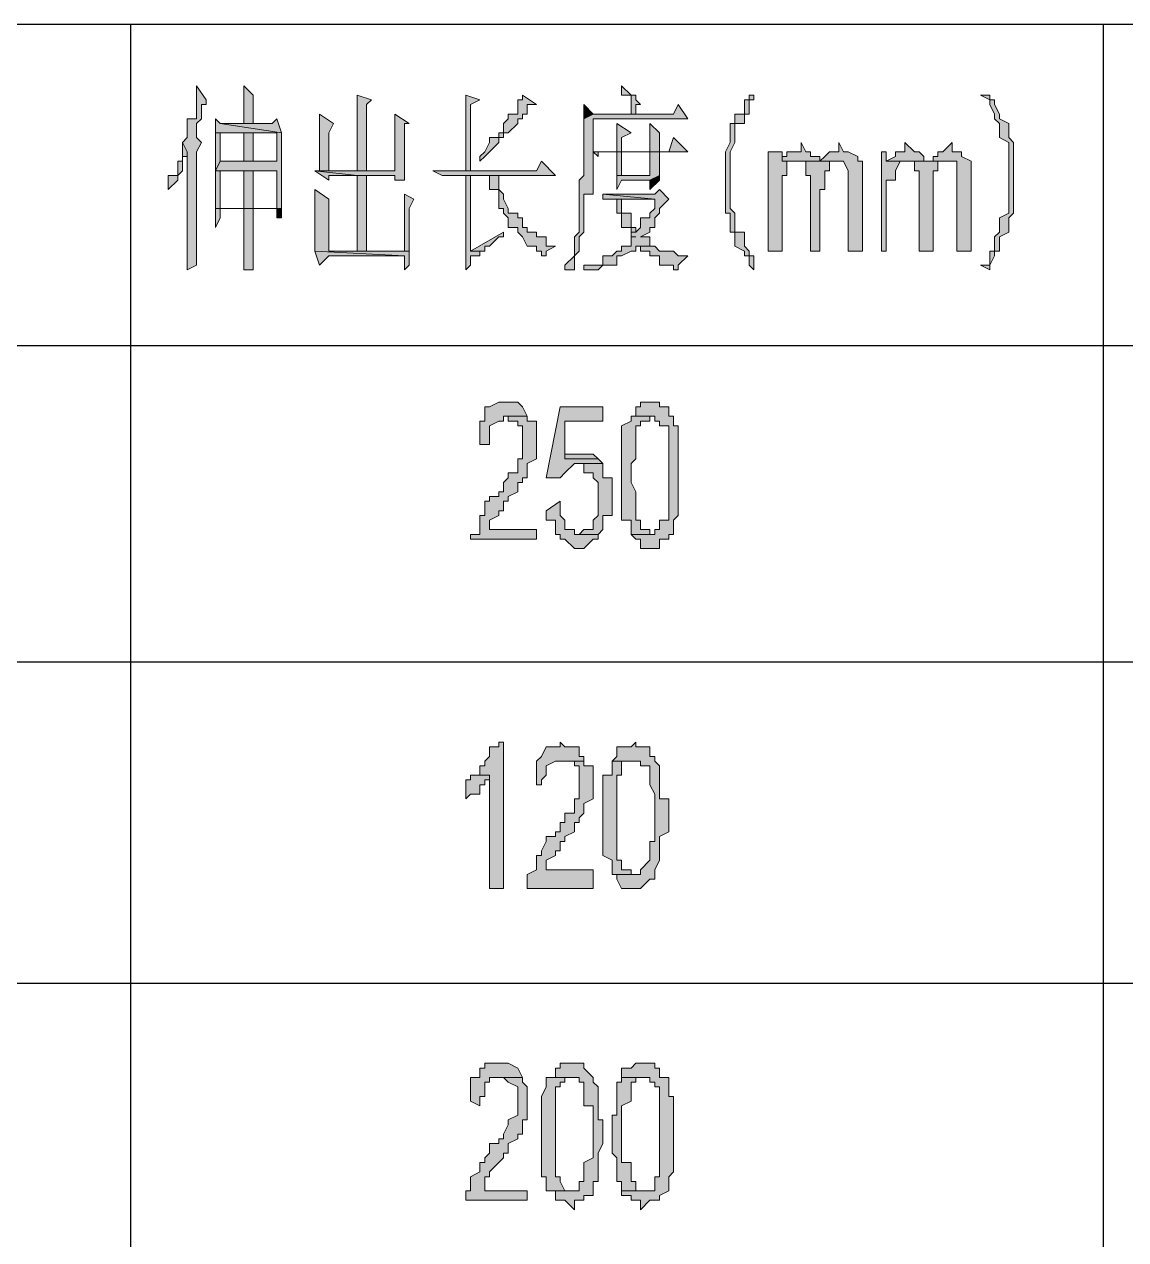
# Model space of a CAD drawing. Header units: millimetres. Extents: x 20 to 821, y 1 to 1134.
# Drawn here: x 737.19 to 779.17, y 767.06 to 813.38 of the extents above; entities that cross this region are included whole.
import ezdxf

# ---------------------------------------------------------------- set-up
doc = ezdxf.new("R2010")
doc.units = ezdxf.units.MM
doc.layers.add('1', color=7, linetype='Continuous')

msp = doc.modelspace()

# ---------------------------------------------------------------- hatches: boundary and pattern name
h = msp.add_hatch(color=0)
h.dxf.hatch_style = 2
h.paths.add_polyline_path([(743.76, 811.041732), (743.76, 809.781732), (743.4, 809.781732), (743.4, 809.061732), (743.22, 808.881732), (743.4, 808.521732), (743.4, 804.021732), (743.76, 804.201732), (743.76, 804.561732), (743.76, 808.521732), (743.94, 808.881732), (743.76, 809.061732), (743.76, 809.601732), (743.94, 809.781732), (743.94, 810.321732), (744.12, 810.321732), (744.12, 810.501732)])
h = msp.add_hatch(color=0)
h.dxf.hatch_style = 2
h.paths.add_polyline_path([(745.56, 811.041732), (745.56, 809.601732), (745.92, 809.601732), (745.92, 810.681732)])
h = msp.add_hatch(color=0)
h.dxf.hatch_style = 2
h.paths.add_polyline_path([(749.88, 810.681732), (749.88, 807.801732), (748.8, 807.801732), (750.24, 807.801732), (750.24, 810.321732), (750.42, 810.501732)])
h = msp.add_hatch(color=0)
h.dxf.hatch_style = 2
h.paths.add_polyline_path([(754.02, 810.681732), (754.02, 807.801732), (754.2, 807.801732), (754.2, 810.321732), (754.56, 810.501732)])
h = msp.add_hatch(color=0)
h.dxf.hatch_style = 2
h.paths.add_polyline_path([(756.18, 810.681732), (756.18, 810.501732), (756, 810.501732), (756, 809.961732), (755.64, 809.961732), (755.64, 809.781732), (755.46, 809.601732), (755.46, 809.241732), (755.28, 809.241732), (755.28, 809.061732), (754.92, 809.061732), (754.92, 808.881732), (754.74, 808.521732), (754.56, 808.341732), (754.56, 808.161732), (754.74, 808.341732), (754.92, 808.521732), (755.28, 808.881732), (755.28, 809.061732), (755.46, 809.061732), (755.46, 809.241732), (755.64, 809.241732), (756, 809.601732), (756, 809.781732), (756.18, 809.781732), (756.18, 809.961732), (756.36, 809.961732), (756.36, 810.321732), (756.72, 810.321732)])
h = msp.add_hatch(color=0)
h.dxf.hatch_style = 2
h.paths.add_polyline_path([(759.96, 811.041732), (759.96, 810.681732), (760.32, 810.681732), (760.32, 809.961732), (760.5, 809.961732), (760.5, 810.321732), (760.68, 810.321732), (760.5, 810.501732), (760.5, 810.681732), (760.32, 810.681732)])
h = msp.add_hatch(color=0)
h.dxf.hatch_style = 2
h.paths.add_polyline_path([(765, 810.681732), (764.82, 810.681732), (764.82, 810.501732), (764.64, 810.501732), (764.64, 810.321732), (764.64, 809.961732), (764.28, 809.961732), (764.28, 809.601732), (764.1, 809.601732), (764.1, 808.881732), (763.92, 808.521732), (763.92, 807.441732), (763.92, 806.181732), (764.1, 806.181732), (764.1, 805.461732), (764.28, 805.461732), (764.28, 804.921732), (764.64, 804.741732), (764.64, 804.561732), (764.82, 804.561732), (764.82, 804.201732), (765, 804.021732), (765, 804.561732), (764.82, 804.561732), (764.82, 804.741732), (764.64, 804.921732), (764.64, 805.461732), (764.28, 805.461732), (764.28, 806.181732), (764.1, 806.361732), (764.1, 808.521732), (764.28, 808.881732), (764.28, 809.601732), (764.64, 809.601732), (764.64, 809.961732), (764.82, 809.961732), (764.82, 810.501732), (765, 810.501732)])
h = msp.add_hatch(color=0)
h.dxf.hatch_style = 2
h.paths.add_polyline_path([(774, 810.681732), (773.64, 810.681732), (774, 810.501732), (774, 810.321732), (774.18, 809.961732), (774.18, 809.781732), (774.36, 809.601732), (774.36, 809.061732), (774.72, 808.881732), (774.72, 807.441732), (774.72, 807.081732), (774.72, 806.181732), (774.36, 806.001732), (774.36, 805.461732), (774.18, 805.281732), (774.18, 804.741732), (774, 804.741732), (774, 804.201732), (773.64, 804.201732), (774, 804.021732), (774, 804.201732), (774.18, 804.561732), (774.18, 804.741732), (774.36, 804.741732), (774.36, 805.281732), (774.72, 805.461732), (774.72, 806.001732), (774.9, 806.181732), (774.9, 808.881732), (774.72, 809.061732), (774.72, 809.601732), (774.36, 809.781732), (774.36, 809.961732), (774.18, 810.321732), (774.18, 810.501732), (774, 810.501732)])
h = msp.add_hatch(color=0)
h.dxf.hatch_style = 2
h.paths.add_polyline_path([(762.12, 810.321732), (761.94, 809.961732), (758.88, 809.961732), (758.52, 809.781732), (758.52, 807.621732), (758.34, 807.441732), (758.34, 806.721732), (758.34, 806.361732), (758.34, 805.461732), (758.16, 805.281732), (758.16, 804.561732), (757.8, 804.201732), (757.8, 804.021732), (758.16, 804.021732), (758.16, 804.561732), (758.34, 804.741732), (758.34, 805.281732), (758.52, 805.461732), (758.52, 806.901732), (758.88, 806.901732), (758.88, 809.781732), (762.48, 809.781732)])
h = msp.add_hatch(color=0)
h.dxf.hatch_style = 2
h.paths.add_polyline_path([(758.52, 810.321732), (758.52, 809.781732), (758.88, 809.961732)])
h = msp.add_hatch(color=0)
h.dxf.hatch_style = 2
h.paths.add_polyline_path([(744.48, 809.781732), (744.48, 809.241732), (745.56, 809.241732), (746.82, 809.241732), (746.82, 808.161732), (744.66, 808.161732), (744.48, 807.801732), (746.82, 807.801732), (746.82, 806.361732), (744.48, 806.361732), (744.48, 806.181732), (744.48, 805.641732), (744.66, 806.001732), (744.66, 806.361732), (745.56, 806.361732), (746.82, 806.361732), (747, 806.361732), (747, 809.241732), (744.66, 809.601732)])
h = msp.add_hatch(color=0)
h.dxf.hatch_style = 2
h.paths.add_polyline_path([(746.82, 809.781732), (746.64, 809.601732), (744.66, 809.601732), (747, 809.241732)])
h = msp.add_hatch(color=0)
h.dxf.hatch_style = 2
h.paths.add_polyline_path([(748.44, 809.961732), (748.44, 807.801732), (748.26, 807.801732), (750.24, 807.801732), (748.8, 807.801732), (748.8, 809.241732), (748.98, 809.601732)])
h = msp.add_hatch(color=0)
h.dxf.hatch_style = 2
h.paths.add_polyline_path([(751.32, 809.961732), (751.32, 807.801732), (750.24, 807.801732), (748.26, 807.801732), (749.88, 807.621732), (751.32, 807.621732), (751.32, 807.441732), (751.68, 807.441732), (751.68, 807.621732), (751.68, 809.601732), (751.86, 809.601732)])
h = msp.add_hatch(color=0)
h.dxf.hatch_style = 2
h.paths.add_polyline_path([(759.78, 809.601732), (759.78, 808.521732), (759.96, 808.521732), (759.96, 809.061732), (760.32, 809.241732)])
h = msp.add_hatch(color=0)
h.dxf.hatch_style = 2
h.paths.add_polyline_path([(761.04, 809.601732), (761.04, 808.521732), (761.4, 808.521732), (761.4, 809.241732)])
h = msp.add_hatch(color=0)
h.dxf.hatch_style = 2
h.paths.add_polyline_path([(743.22, 808.881732), (743.22, 808.161732), (743.04, 808.161732), (743.04, 807.621732), (742.68, 807.621732), (742.68, 807.081732), (743.04, 807.441732), (743.04, 807.621732), (743.22, 807.801732), (743.22, 808.341732), (743.4, 808.341732), (743.4, 808.521732)])
h = msp.add_hatch(color=0)
h.dxf.hatch_style = 2
h.paths.add_polyline_path([(744.48, 809.241732), (744.48, 807.801732), (744.66, 808.161732), (744.66, 809.241732), (745.56, 809.241732)])
h = msp.add_hatch(color=0)
h.dxf.hatch_style = 2
h.paths.add_polyline_path([(745.56, 809.241732), (745.56, 808.161732), (745.92, 808.161732), (745.92, 809.241732), (746.82, 809.241732)])
h = msp.add_hatch(color=0)
h.dxf.hatch_style = 2
h.paths.add_polyline_path([(761.94, 809.061732), (761.76, 808.521732), (758.88, 808.521732), (759.06, 808.341732), (759.06, 808.521732), (759.78, 808.521732), (762.48, 808.521732)])
h = msp.add_hatch(color=0)
h.dxf.hatch_style = 2
h.paths.add_polyline_path([(766.8, 808.881732), (766.8, 808.521732), (766.44, 808.521732), (766.26, 808.521732), (766.26, 808.341732), (766.08, 808.341732), (766.08, 808.161732), (767.52, 808.161732), (767.52, 808.341732), (767.16, 808.341732), (767.16, 808.521732), (766.98, 808.521732)])
h = msp.add_hatch(color=0)
h.dxf.hatch_style = 2
h.paths.add_polyline_path([(768.24, 808.881732), (768.24, 808.521732), (767.88, 808.521732), (767.7, 808.341732), (767.52, 808.161732), (768.42, 808.161732), (768.6, 807.801732), (768.6, 804.741732), (769.14, 804.741732), (769.14, 807.801732), (769.14, 808.161732), (768.96, 808.161732), (768.96, 808.341732), (768.6, 808.521732), (768.42, 808.521732)])
h = msp.add_hatch(color=0)
h.dxf.hatch_style = 2
h.paths.add_polyline_path([(770.76, 808.881732), (770.76, 808.521732), (770.58, 808.521732), (770.4, 808.521732), (770.4, 808.341732), (770.04, 808.161732), (771.48, 808.161732), (771.48, 808.341732), (771.3, 808.521732), (771.12, 808.521732)])
h = msp.add_hatch(color=0)
h.dxf.hatch_style = 2
h.paths.add_polyline_path([(772.56, 808.881732), (772.2, 808.521732), (772.02, 808.521732), (772.02, 808.341732), (771.84, 808.341732), (771.84, 808.161732), (772.74, 808.161732), (772.74, 807.801732), (772.74, 804.741732), (773.28, 804.741732), (773.28, 807.801732), (773.28, 808.161732), (772.92, 808.341732), (772.92, 808.521732), (772.74, 808.521732), (772.56, 808.521732)])
h = msp.add_hatch(color=0)
h.dxf.hatch_style = 2
h.paths.add_polyline_path([(759.96, 808.521732), (759.78, 808.521732), (759.78, 808.341732), (759.78, 807.621732), (759.96, 807.621732)])
h = msp.add_hatch(color=0)
h.dxf.hatch_style = 2
h.paths.add_polyline_path([(761.4, 808.521732), (761.04, 808.521732), (761.04, 807.621732), (759.78, 807.621732), (759.78, 807.441732), (759.78, 807.081732), (759.96, 807.441732), (761.04, 807.441732), (761.4, 807.621732)])
h = msp.add_hatch(color=0)
h.dxf.hatch_style = 2
h.paths.add_polyline_path([(766.08, 808.521732), (765.54, 808.521732), (765.54, 804.741732), (766.08, 804.741732), (766.08, 806.721732), (766.08, 807.621732), (766.26, 807.621732), (766.26, 808.161732), (766.44, 808.161732), (766.08, 808.161732)])
h = msp.add_hatch(color=0)
h.dxf.hatch_style = 2
h.paths.add_polyline_path([(770.04, 808.521732), (769.86, 808.521732), (769.86, 804.741732), (770.04, 804.741732), (770.04, 806.721732), (770.04, 807.441732), (770.4, 807.441732), (770.4, 807.801732), (770.58, 808.161732), (770.04, 808.161732)])
h = msp.add_hatch(color=0)
h.dxf.hatch_style = 2
h.paths.add_polyline_path([(756.9, 808.161732), (756.72, 807.801732), (752.76, 807.801732), (753.12, 807.621732), (757.44, 807.621732)])
h = msp.add_hatch(color=0)
h.dxf.hatch_style = 2
h.paths.add_polyline_path([(766.08, 808.161732), (766.8, 808.161732)])
h = msp.add_hatch(color=0)
h.dxf.hatch_style = 2
h.paths.add_polyline_path([(767.52, 808.161732), (766.98, 808.161732), (766.98, 807.801732), (766.98, 807.621732), (767.16, 807.621732), (767.16, 804.741732), (767.52, 804.741732), (767.52, 807.081732), (767.7, 807.081732), (767.7, 807.801732), (767.88, 807.801732), (767.88, 808.161732), (768.24, 808.161732)])
h = msp.add_hatch(color=0)
h.dxf.hatch_style = 2
h.paths.add_polyline_path([(770.04, 808.161732), (770.76, 808.161732)])
h = msp.add_hatch(color=0)
h.dxf.hatch_style = 2
h.paths.add_polyline_path([(771.84, 808.161732), (771.12, 808.161732), (771.12, 807.801732), (771.3, 807.801732), (771.3, 807.621732), (771.3, 804.741732), (771.84, 804.741732), (771.84, 807.801732), (772.02, 807.801732), (772.02, 808.161732), (772.2, 808.161732)])
h = msp.add_hatch(color=0)
h.dxf.hatch_style = 2
h.paths.add_polyline_path([(744.48, 807.801732), (744.48, 806.361732), (744.66, 806.361732), (744.66, 807.801732), (745.56, 807.801732)])
h = msp.add_hatch(color=0)
h.dxf.hatch_style = 2
h.paths.add_polyline_path([(745.56, 807.801732), (745.56, 806.361732), (745.92, 806.361732), (745.92, 807.801732), (746.82, 807.801732)])
h = msp.add_hatch(color=0)
h.dxf.hatch_style = 2
h.paths.add_polyline_path([(748.26, 807.801732), (748.8, 807.441732), (748.8, 807.621732), (749.88, 807.621732)])
h = msp.add_hatch(color=0)
h.dxf.hatch_style = 2
h.paths.add_polyline_path([(749.88, 807.621732), (749.88, 804.741732), (748.8, 804.741732), (750.24, 804.741732), (750.24, 807.621732), (751.32, 807.621732)])
h = msp.add_hatch(color=0)
h.dxf.hatch_style = 2
h.paths.add_polyline_path([(754.02, 807.621732), (754.02, 804.021732), (754.2, 804.201732), (754.2, 804.561732), (754.56, 804.561732), (754.56, 804.741732), (754.74, 804.741732), (754.2, 804.741732), (754.2, 807.621732), (754.92, 807.621732)])
h = msp.add_hatch(color=0)
h.dxf.hatch_style = 2
h.paths.add_polyline_path([(754.92, 807.621732), (754.02, 807.621732), (754.92, 807.621732), (754.92, 807.081732), (755.28, 807.081732), (755.28, 806.361732), (755.46, 806.361732), (755.46, 806.181732), (755.64, 806.001732), (755.64, 805.641732), (756, 805.641732), (756, 805.461732), (756.18, 805.281732), (756.36, 804.921732), (756.72, 804.921732), (756.72, 804.741732), (756.9, 804.741732), (756.9, 804.561732), (757.08, 804.561732), (757.08, 804.741732), (757.44, 804.921732), (757.08, 804.921732), (757.08, 805.281732), (756.72, 805.281732), (756.72, 805.461732), (756.36, 805.461732), (756.36, 805.641732), (756.18, 805.641732), (756.18, 806.001732), (756, 806.001732), (756, 806.181732), (755.64, 806.181732), (755.64, 806.361732), (755.46, 806.721732), (755.46, 806.901732), (755.28, 807.081732), (755.28, 807.621732)])
h = msp.add_hatch(color=0)
h.dxf.hatch_style = 2
h.paths.add_polyline_path([(761.4, 807.621732), (761.04, 807.441732), (761.04, 807.081732), (761.4, 807.441732)])
h = msp.add_hatch(color=0)
h.dxf.hatch_style = 2
h.paths.add_polyline_path([(748.26, 807.081732), (748.26, 804.741732), (751.68, 804.561732), (751.68, 804.021732), (751.86, 804.201732), (751.86, 804.741732), (750.24, 804.741732), (748.8, 804.741732), (748.8, 806.361732), (748.8, 806.721732)])
h = msp.add_hatch(color=0)
h.dxf.hatch_style = 2
h.paths.add_polyline_path([(761.4, 807.081732), (761.22, 806.901732), (759.24, 806.901732), (761.22, 806.721732), (761.22, 806.361732), (761.04, 806.181732), (761.04, 806.001732), (760.68, 806.001732), (760.68, 805.641732), (760.5, 805.461732), (760.32, 805.461732), (760.32, 805.281732), (760.5, 805.281732), (760.32, 805.281732), (760.32, 804.921732), (759.96, 804.921732), (759.96, 804.741732), (759.78, 804.741732), (759.6, 804.561732), (759.24, 804.561732), (759.24, 804.201732), (758.52, 804.201732), (758.52, 804.021732), (759.06, 804.021732), (759.24, 804.201732), (759.78, 804.201732), (759.78, 804.561732), (759.96, 804.561732), (760.32, 804.741732), (760.5, 804.741732), (760.5, 804.921732), (761.04, 804.921732), (761.04, 805.281732), (760.68, 805.281732), (761.04, 805.461732), (761.04, 805.641732), (761.22, 805.641732), (761.22, 806.001732), (761.4, 806.181732), (761.4, 806.361732), (761.76, 806.721732)])
h = msp.add_hatch(color=0)
h.dxf.hatch_style = 2
h.paths.add_polyline_path([(751.68, 806.901732), (751.68, 804.741732), (750.24, 804.741732), (751.86, 804.741732), (751.86, 804.921732), (751.86, 806.361732), (752.04, 806.721732)])
h = msp.add_hatch(color=0)
h.dxf.hatch_style = 2
h.paths.add_polyline_path([(759.24, 806.901732), (759.24, 806.721732), (759.6, 806.721732), (761.22, 806.721732)])
h = msp.add_hatch(color=0)
h.dxf.hatch_style = 2
h.paths.add_polyline_path([(759.78, 806.721732), (759.78, 806.181732), (759.96, 806.181732), (759.96, 805.641732), (760.32, 805.641732), (760.32, 805.461732), (760.5, 805.461732), (760.5, 805.641732), (760.32, 805.641732), (760.32, 806.181732), (759.96, 806.181732), (759.96, 806.721732)])
h = msp.add_hatch(color=0)
h.dxf.hatch_style = 2
h.paths.add_polyline_path([(745.92, 806.361732), (745.56, 806.361732), (745.56, 804.921732), (745.56, 804.021732), (745.92, 804.021732)])
h = msp.add_hatch(color=0)
h.dxf.hatch_style = 2
h.paths.add_polyline_path([(747, 806.361732), (746.82, 806.361732), (746.82, 806.001732), (747, 806.001732), (747, 806.181732)])
h = msp.add_hatch(color=0)
h.dxf.hatch_style = 2
h.paths.add_polyline_path([(755.46, 805.461732), (754.2, 804.741732), (754.74, 804.741732), (754.74, 804.921732), (754.92, 804.921732), (755.28, 805.281732), (755.46, 805.281732)])
h = msp.add_hatch(color=0)
h.dxf.hatch_style = 2
h.paths.add_polyline_path([(748.26, 804.741732), (748.44, 804.201732), (748.8, 804.561732), (751.68, 804.561732)])
h = msp.add_hatch(color=0)
h.dxf.hatch_style = 2
h.paths.add_polyline_path([(761.04, 804.921732), (760.5, 804.921732), (760.68, 804.921732), (760.68, 804.741732), (761.04, 804.741732), (761.04, 804.561732), (761.22, 804.561732), (761.4, 804.561732), (761.4, 804.201732), (761.94, 804.201732), (761.94, 804.021732), (762.12, 804.021732), (762.12, 804.201732), (762.48, 804.561732), (762.12, 804.561732), (761.94, 804.741732), (761.4, 804.741732), (761.22, 804.921732)])
h = msp.add_hatch(color=0)
h.dxf.hatch_style = 2
h.paths.add_polyline_path([(755.64, 798.981732), (755.28, 798.981732), (754.92, 798.801732), (754.74, 798.801732), (754.74, 798.441732), (754.74, 798.261732), (754.56, 798.261732), (754.56, 797.361732), (754.92, 797.361732), (754.92, 798.081732), (755.28, 798.261732), (755.46, 798.261732), (755.46, 798.441732), (756.36, 798.441732), (756.18, 798.801732), (756, 798.981732)])
h = msp.add_hatch(color=0)
h.dxf.hatch_style = 2
h.paths.add_polyline_path([(759.24, 798.801732), (757.62, 798.801732), (757.08, 796.101732), (757.62, 796.101732), (757.8, 796.281732), (758.16, 796.641732), (759.24, 796.641732), (759.06, 796.821732), (757.8, 796.821732), (757.8, 798.261732), (759.24, 798.261732)])
h = msp.add_hatch(color=0)
h.dxf.hatch_style = 2
h.paths.add_polyline_path([(761.04, 798.981732), (760.68, 798.981732), (760.68, 798.801732), (760.5, 798.801732), (760.5, 798.441732), (760.32, 798.441732), (761.04, 798.441732), (761.22, 798.441732), (761.22, 798.261732), (761.4, 798.261732), (761.4, 798.081732), (761.76, 798.081732), (761.76, 797.721732), (761.76, 797.001732), (761.76, 794.481732), (761.4, 794.481732), (761.4, 794.121732), (761.22, 794.121732), (761.22, 793.941732), (761.04, 793.941732), (760.32, 793.941732), (760.5, 793.761732), (760.68, 793.761732), (760.68, 793.401732), (761.4, 793.401732), (761.4, 793.761732), (761.76, 793.761732), (761.76, 793.941732), (761.94, 793.941732), (761.94, 794.121732), (761.94, 794.481732), (762.12, 794.661732), (762.12, 798.081732), (761.94, 798.081732), (761.94, 798.441732), (761.76, 798.441732), (761.76, 798.801732), (761.4, 798.801732), (761.4, 798.981732), (761.22, 798.981732)])
h = msp.add_hatch(color=0)
h.dxf.hatch_style = 2
h.paths.add_polyline_path([(756.36, 798.441732), (755.46, 798.441732), (755.64, 798.441732), (755.64, 798.261732), (756, 798.261732), (756, 798.081732), (756.18, 798.081732), (756.18, 796.821732), (756, 796.821732), (756, 796.281732), (755.64, 796.281732), (755.64, 796.101732), (755.46, 795.921732), (755.46, 795.561732), (755.28, 795.561732), (755.28, 795.381732), (754.92, 795.381732), (754.92, 795.201732), (754.74, 795.201732), (754.74, 794.661732), (754.56, 794.661732), (754.56, 793.941732), (754.2, 793.941732), (754.2, 793.761732), (756.72, 793.761732), (756.72, 794.121732), (754.92, 794.121732), (754.92, 794.481732), (755.28, 794.661732), (755.28, 794.841732), (755.46, 794.841732), (755.46, 795.201732), (755.64, 795.201732), (755.64, 795.381732), (756, 795.561732), (756, 795.921732), (756.18, 795.921732), (756.18, 796.101732), (756.36, 796.101732), (756.36, 796.641732), (756.72, 796.821732), (756.72, 798.261732), (756.36, 798.261732)])
h = msp.add_hatch(color=0)
h.dxf.hatch_style = 2
h.paths.add_polyline_path([(760.32, 798.441732), (760.32, 798.261732), (759.96, 798.081732), (759.96, 794.661732), (759.96, 794.481732), (760.32, 794.481732), (760.32, 794.121732), (760.32, 793.941732), (761.04, 793.941732), (761.04, 794.121732), (760.68, 794.121732), (760.68, 794.481732), (760.5, 794.481732), (760.5, 795.561732), (760.32, 795.921732), (760.32, 796.641732), (760.5, 796.821732), (760.5, 798.081732), (760.68, 798.081732), (760.68, 798.261732), (761.04, 798.261732), (761.04, 798.441732)])
h = msp.add_hatch(color=0)
h.dxf.hatch_style = 2
h.paths.add_polyline_path([(758.34, 797.001732), (757.8, 797.001732), (757.8, 796.821732), (759.06, 796.821732), (758.88, 797.001732)])
h = msp.add_hatch(color=0)
h.dxf.hatch_style = 2
h.paths.add_polyline_path([(759.24, 796.641732), (758.34, 796.641732), (758.52, 796.641732), (758.52, 796.281732), (758.88, 796.281732), (758.88, 796.101732), (759.06, 795.921732), (759.06, 794.661732), (758.88, 794.481732), (758.88, 794.121732), (758.52, 794.121732), (758.34, 793.941732), (759.06, 793.941732), (759.24, 794.121732), (759.24, 794.661732), (759.6, 794.661732), (759.6, 796.101732), (759.24, 796.101732)])
h = msp.add_hatch(color=0)
h.dxf.hatch_style = 2
h.paths.add_polyline_path([(757.62, 795.201732), (757.08, 794.841732), (757.08, 794.481732), (757.44, 794.481732), (757.44, 793.941732), (757.62, 793.941732), (757.62, 793.761732), (757.8, 793.761732), (758.16, 793.401732), (758.52, 793.401732), (758.88, 793.761732), (759.06, 793.761732), (759.06, 793.941732), (758.16, 793.941732), (758.16, 794.121732), (757.8, 794.121732), (757.8, 794.481732), (757.62, 794.661732)])
h = msp.add_hatch(color=0)
h.dxf.hatch_style = 2
h.paths.add_polyline_path([(755.46, 786.021732), (755.28, 786.021732), (755.28, 785.841732), (754.92, 785.841732), (754.92, 785.481732), (754.74, 785.301732), (754.74, 785.121732), (754.56, 785.121732), (754.56, 784.761732), (754.2, 784.761732), (754.92, 784.761732), (754.92, 780.441732), (755.46, 780.441732)])
h = msp.add_hatch(color=0)
h.dxf.hatch_style = 2
h.paths.add_polyline_path([(757.62, 786.021732), (757.62, 785.841732), (757.44, 785.841732), (757.08, 785.841732), (756.9, 785.481732), (756.72, 785.301732), (756.72, 784.401732), (756.9, 784.401732), (756.9, 784.581732), (757.08, 784.761732), (757.08, 785.121732), (757.44, 785.301732), (758.52, 785.301732), (758.52, 785.481732), (758.34, 785.481732), (758.34, 785.841732), (757.8, 785.841732)])
h = msp.add_hatch(color=0)
h.dxf.hatch_style = 2
h.paths.add_polyline_path([(760.5, 786.021732), (760.32, 785.841732), (759.78, 785.841732), (759.78, 785.481732), (759.6, 785.301732), (760.68, 785.301732), (760.68, 785.121732), (761.04, 785.121732), (761.04, 784.761732), (761.04, 784.401732), (761.22, 784.041732), (761.22, 783.861732), (761.22, 782.241732), (761.04, 782.241732), (761.04, 781.521732), (760.68, 781.161732), (760.68, 780.981732), (760.5, 780.981732), (759.78, 780.981732), (759.78, 780.801732), (759.96, 780.441732), (760.68, 780.441732), (761.04, 780.801732), (761.22, 780.801732), (761.22, 780.981732), (761.22, 781.161732), (761.4, 781.521732), (761.4, 782.421732), (761.76, 782.601732), (761.76, 783.861732), (761.4, 783.861732), (761.4, 785.121732), (761.22, 785.301732), (761.22, 785.481732), (761.04, 785.481732), (761.04, 785.841732), (760.68, 785.841732), (760.5, 785.841732)])
h = msp.add_hatch(color=0)
h.dxf.hatch_style = 2
h.paths.add_polyline_path([(758.52, 785.301732), (757.62, 785.301732), (757.8, 785.301732), (758.16, 785.301732), (758.16, 785.121732), (758.34, 785.121732), (758.34, 784.761732), (758.34, 783.861732), (758.16, 783.861732), (758.16, 783.321732), (757.8, 783.321732), (757.8, 782.961732), (757.62, 782.961732), (757.62, 782.601732), (757.44, 782.601732), (757.44, 782.421732), (757.08, 782.421732), (757.08, 782.241732), (756.9, 781.881732), (756.9, 781.701732), (756.72, 781.701732), (756.72, 781.161732), (756.36, 780.981732), (756.36, 780.441732), (758.88, 780.441732), (758.88, 781.161732), (757.08, 781.161732), (757.08, 781.521732), (757.44, 781.701732), (757.44, 781.881732), (757.62, 781.881732), (757.62, 782.241732), (757.8, 782.241732), (757.8, 782.421732), (758.16, 782.601732), (758.16, 782.961732), (758.34, 782.961732), (758.34, 783.141732), (758.52, 783.321732), (758.52, 783.681732), (758.88, 783.861732), (758.88, 785.121732), (758.52, 785.121732)])
h = msp.add_hatch(color=0)
h.dxf.hatch_style = 2
h.paths.add_polyline_path([(759.6, 785.301732), (759.6, 784.761732), (759.24, 784.761732), (759.24, 781.701732), (759.6, 781.521732), (759.6, 780.981732), (759.78, 780.981732), (760.5, 780.981732), (760.32, 780.981732), (760.32, 781.161732), (759.96, 781.161732), (759.96, 781.521732), (759.78, 781.521732), (759.78, 784.761732), (759.96, 784.761732), (759.96, 785.301732), (760.32, 785.301732), (760.5, 785.301732)])
h = msp.add_hatch(color=0)
h.dxf.hatch_style = 2
h.paths.add_polyline_path([(754.2, 784.761732), (754.2, 784.581732), (754.02, 784.581732), (754.02, 783.861732), (754.2, 784.041732), (754.56, 784.041732), (754.56, 784.401732), (754.74, 784.401732), (754.74, 784.581732), (754.92, 784.581732), (754.92, 784.761732)])
h = msp.add_hatch(color=0)
h.dxf.hatch_style = 2
h.paths.add_polyline_path([(755.28, 773.781732), (754.74, 773.781732), (754.74, 773.601732), (754.56, 773.601732), (754.56, 773.241732), (754.2, 773.241732), (754.2, 773.061732), (754.2, 772.341732), (754.56, 772.161732), (754.56, 772.521732), (754.74, 772.521732), (754.74, 773.061732), (754.92, 773.061732), (754.92, 773.241732), (756.18, 773.241732), (756, 773.601732), (755.64, 773.781732)])
h = msp.add_hatch(color=0)
h.dxf.hatch_style = 2
h.paths.add_polyline_path([(758.16, 773.781732), (757.62, 773.781732), (757.62, 773.601732), (757.44, 773.601732), (757.44, 773.241732), (757.08, 773.241732), (758.16, 773.241732), (758.34, 773.241732), (758.34, 773.061732), (758.52, 773.061732), (758.52, 772.881732), (758.52, 772.161732), (758.88, 772.161732), (758.88, 771.801732), (758.88, 770.181732), (758.52, 770.001732), (758.52, 769.281732), (758.34, 769.281732), (758.34, 768.921732), (758.16, 768.921732), (757.44, 768.921732), (757.44, 768.741732), (757.44, 768.561732), (757.62, 768.561732), (757.8, 768.561732), (758.16, 768.201732), (758.16, 768.561732), (758.34, 768.561732), (758.52, 768.561732), (758.52, 768.741732), (758.88, 768.741732), (758.88, 768.921732), (758.88, 769.281732), (759.06, 769.281732), (759.06, 770.361732), (759.24, 770.721732), (759.24, 771.621732), (759.06, 771.621732), (759.06, 772.881732), (758.88, 773.061732), (758.88, 773.241732), (758.52, 773.601732), (758.52, 773.781732), (758.34, 773.781732)])
h = msp.add_hatch(color=0)
h.dxf.hatch_style = 2
h.paths.add_polyline_path([(760.68, 773.781732), (760.5, 773.781732), (760.32, 773.601732), (759.96, 773.601732), (759.96, 773.241732), (761.04, 773.241732), (761.04, 773.061732), (761.22, 773.061732), (761.22, 772.881732), (761.4, 772.881732), (761.4, 772.521732), (761.4, 772.161732), (761.4, 771.801732), (761.4, 769.461732), (761.22, 769.461732), (761.22, 768.921732), (761.04, 768.921732), (759.96, 768.921732), (759.96, 768.741732), (760.32, 768.741732), (760.32, 768.561732), (760.68, 768.561732), (760.68, 768.201732), (761.04, 768.561732), (761.4, 768.561732), (761.4, 768.741732), (761.76, 768.921732), (761.76, 769.461732), (761.94, 769.641732), (761.94, 772.521732), (761.76, 772.521732), (761.76, 773.241732), (761.4, 773.241732), (761.4, 773.601732), (761.22, 773.601732), (761.22, 773.781732), (761.04, 773.781732)])
h = msp.add_hatch(color=0)
h.dxf.hatch_style = 2
h.paths.add_polyline_path([(756.18, 773.241732), (755.28, 773.241732), (755.46, 773.241732), (755.64, 773.061732), (756, 772.881732), (756, 771.801732), (755.64, 771.621732), (755.64, 771.441732), (755.46, 771.081732), (755.46, 770.901732), (755.28, 770.901732), (755.28, 770.721732), (754.92, 770.721732), (754.92, 770.361732), (754.74, 770.181732), (754.74, 770.001732), (754.56, 770.001732), (754.56, 769.641732), (754.2, 769.461732), (754.2, 768.921732), (754.02, 768.921732), (754.02, 768.561732), (756.36, 768.561732), (756.36, 768.921732), (754.74, 768.921732), (754.74, 769.461732), (754.92, 769.461732), (754.92, 769.641732), (755.28, 770.001732), (755.46, 770.181732), (755.46, 770.361732), (755.64, 770.361732), (755.64, 770.721732), (756, 770.901732), (756, 771.081732), (756.18, 771.081732), (756.18, 771.621732), (756.36, 771.621732), (756.36, 772.881732), (756.18, 773.061732)])
h = msp.add_hatch(color=0)
h.dxf.hatch_style = 2
h.paths.add_polyline_path([(757.08, 773.241732), (757.08, 772.881732), (756.9, 772.521732), (756.9, 769.461732), (757.08, 769.461732), (757.08, 769.281732), (757.08, 768.921732), (757.44, 768.921732), (758.16, 768.921732), (757.8, 768.921732), (757.62, 769.281732), (757.62, 769.461732), (757.44, 769.461732), (757.44, 772.881732), (757.62, 772.881732), (757.62, 773.061732), (757.8, 773.061732), (757.8, 773.241732), (758.16, 773.241732)])
h = msp.add_hatch(color=0)
h.dxf.hatch_style = 2
h.paths.add_polyline_path([(759.96, 773.241732), (759.96, 773.061732), (759.78, 773.061732), (759.78, 771.801732), (759.6, 771.801732), (759.6, 770.361732), (759.78, 770.181732), (759.78, 769.461732), (759.78, 769.281732), (759.96, 769.281732), (759.96, 768.921732), (760.68, 768.921732), (760.5, 768.921732), (760.5, 769.281732), (760.32, 769.281732), (760.32, 770.001732), (759.96, 770.001732), (759.96, 772.161732), (760.32, 772.341732), (760.32, 773.061732), (760.5, 773.061732), (760.5, 773.241732), (760.68, 773.241732)])

# ---------------------------------------------------------------- linework, layer by layer
at = {"layer": '1', "color": 0, "lineweight": 25}
for points in [[(557.64, 813.381732), (821.16, 813.381732)], [(741.24, 813.381732), (741.24, 715.821732)], [(778.32, 813.381732), (778.32, 715.821732)], [(557.64, 801.141732), (821.16, 801.141732)], [(557.64, 789.081732), (821.16, 789.081732)], [(557.64, 776.841732), (821.16, 776.841732)]]:
    msp.add_lwpolyline(points, dxfattribs=at)
at = {"layer": '1', "color": 0, "lineweight": 5}
for points in [[(743.76, 811.041732), (743.76, 809.781732), (743.4, 809.781732), (743.4, 809.061732), (743.22, 808.881732), (743.4, 808.521732), (743.4, 804.021732), (743.76, 804.201732), (743.76, 804.561732), (743.76, 808.521732), (743.94, 808.881732), (743.76, 809.061732), (743.76, 809.601732), (743.94, 809.781732), (743.94, 810.321732), (744.12, 810.321732), (744.12, 810.501732), (743.76, 811.041732)], [(745.56, 811.041732), (745.56, 809.601732), (745.92, 809.601732), (745.92, 810.681732), (745.56, 811.041732)], [(749.88, 810.681732), (749.88, 807.801732), (748.8, 807.801732), (750.24, 807.801732), (750.24, 810.321732), (750.42, 810.501732), (749.88, 810.681732)], [(754.02, 810.681732), (754.02, 807.801732), (754.2, 807.801732), (754.2, 810.321732), (754.56, 810.501732), (754.02, 810.681732)], [(756.18, 810.681732), (756.18, 810.501732), (756, 810.501732), (756, 809.961732), (755.64, 809.961732), (755.64, 809.781732), (755.46, 809.601732), (755.46, 809.241732), (755.28, 809.241732), (755.28, 809.061732), (754.92, 809.061732), (754.92, 808.881732), (754.74, 808.521732), (754.56, 808.341732), (754.56, 808.161732), (754.74, 808.341732), (754.92, 808.521732), (755.28, 808.881732), (755.28, 809.061732), (755.46, 809.061732), (755.46, 809.241732), (755.64, 809.241732), (756, 809.601732), (756, 809.781732), (756.18, 809.781732), (756.18, 809.961732), (756.36, 809.961732), (756.36, 810.321732), (756.72, 810.321732), (756.18, 810.681732)], [(759.96, 811.041732), (759.96, 810.681732), (760.32, 810.681732), (760.32, 809.961732), (760.5, 809.961732), (760.5, 810.321732), (760.68, 810.321732), (760.5, 810.501732), (760.5, 810.681732), (760.32, 810.681732), (759.96, 811.041732)], [(765, 810.681732), (764.82, 810.681732), (764.82, 810.501732), (764.64, 810.501732), (764.64, 810.321732), (764.64, 809.961732), (764.28, 809.961732), (764.28, 809.601732), (764.1, 809.601732), (764.1, 808.881732), (763.92, 808.521732), (763.92, 807.441732), (763.92, 807.441732), (763.92, 806.181732), (764.1, 806.181732), (764.1, 805.461732), (764.28, 805.461732), (764.28, 804.921732), (764.64, 804.741732), (764.64, 804.561732), (764.82, 804.561732), (764.82, 804.201732), (765, 804.021732), (765, 804.561732), (764.82, 804.561732), (764.82, 804.741732), (764.64, 804.921732), (764.64, 805.461732), (764.28, 805.461732), (764.28, 806.181732), (764.1, 806.361732), (764.1, 808.521732), (764.28, 808.881732), (764.28, 809.601732), (764.64, 809.601732), (764.64, 809.961732), (764.82, 809.961732), (764.82, 810.501732), (765, 810.501732), (765, 810.681732)], [(774, 810.681732), (773.64, 810.681732), (774, 810.501732), (774, 810.321732), (774.18, 809.961732), (774.18, 809.781732), (774.36, 809.601732), (774.36, 809.061732), (774.72, 808.881732), (774.72, 807.441732), (774.72, 807.081732), (774.72, 806.181732), (774.36, 806.001732), (774.36, 805.461732), (774.18, 805.281732), (774.18, 804.741732), (774, 804.741732), (774, 804.201732), (773.64, 804.201732), (774, 804.021732), (774, 804.201732), (774.18, 804.561732), (774.18, 804.741732), (774.36, 804.741732), (774.36, 805.281732), (774.72, 805.461732), (774.72, 806.001732), (774.9, 806.181732), (774.9, 808.881732), (774.72, 809.061732), (774.72, 809.601732), (774.36, 809.781732), (774.36, 809.961732), (774.18, 810.321732), (774.18, 810.501732), (774, 810.501732), (774, 810.681732)], [(762.12, 810.321732), (761.94, 809.961732), (758.88, 809.961732), (758.52, 809.781732), (758.52, 807.621732), (758.34, 807.441732), (758.34, 806.721732), (758.34, 806.361732), (758.34, 805.461732), (758.16, 805.281732), (758.16, 804.561732), (757.8, 804.201732), (757.8, 804.021732), (758.16, 804.021732), (758.16, 804.561732), (758.34, 804.741732), (758.34, 805.281732), (758.52, 805.461732), (758.52, 806.901732), (758.88, 806.901732), (758.88, 809.781732), (762.48, 809.781732), (762.12, 810.321732)], [(758.52, 810.321732), (758.52, 809.781732), (758.88, 809.961732), (758.52, 810.321732)], [(744.48, 809.781732), (744.48, 809.241732), (745.56, 809.241732), (746.82, 809.241732), (746.82, 808.161732), (744.66, 808.161732), (744.48, 807.801732), (746.82, 807.801732), (746.82, 806.361732), (744.48, 806.361732), (744.48, 806.181732), (744.48, 805.641732), (744.66, 806.001732), (744.66, 806.361732), (745.56, 806.361732), (746.82, 806.361732), (747, 806.361732), (747, 809.241732), (744.66, 809.601732), (744.48, 809.781732)], [(746.82, 809.781732), (746.64, 809.601732), (744.66, 809.601732), (747, 809.241732), (746.82, 809.781732)], [(748.44, 809.961732), (748.44, 807.801732), (748.26, 807.801732), (750.24, 807.801732), (748.8, 807.801732), (748.8, 809.241732), (748.98, 809.601732), (748.44, 809.961732)], [(751.32, 809.961732), (751.32, 807.801732), (750.24, 807.801732), (748.26, 807.801732), (749.88, 807.621732), (751.32, 807.621732), (751.32, 807.441732), (751.68, 807.441732), (751.68, 807.621732), (751.68, 809.601732), (751.86, 809.601732), (751.32, 809.961732)], [(759.78, 809.601732), (759.78, 808.521732), (759.96, 808.521732), (759.96, 809.061732), (760.32, 809.241732), (759.78, 809.601732)], [(761.04, 809.601732), (761.04, 808.521732), (761.4, 808.521732), (761.4, 809.241732), (761.04, 809.601732)], [(743.22, 808.881732), (743.22, 808.161732), (743.04, 808.161732), (743.04, 807.621732), (742.68, 807.621732), (742.68, 807.081732), (743.04, 807.441732), (743.04, 807.621732), (743.22, 807.801732), (743.22, 808.341732), (743.4, 808.341732), (743.4, 808.521732), (743.22, 808.881732)], [(744.48, 809.241732), (744.48, 807.801732), (744.66, 808.161732), (744.66, 809.241732), (745.56, 809.241732), (744.48, 809.241732)], [(745.56, 809.241732), (745.56, 808.161732), (745.92, 808.161732), (745.92, 809.241732), (746.82, 809.241732), (745.56, 809.241732)], [(761.94, 809.061732), (761.76, 808.521732), (758.88, 808.521732), (759.06, 808.341732), (759.06, 808.521732), (759.78, 808.521732), (762.48, 808.521732), (761.94, 809.061732)], [(766.8, 808.881732), (766.8, 808.521732), (766.44, 808.521732), (766.26, 808.521732), (766.26, 808.341732), (766.08, 808.341732), (766.08, 808.161732), (767.52, 808.161732), (767.52, 808.341732), (767.16, 808.341732), (767.16, 808.521732), (766.98, 808.521732), (766.8, 808.881732)], [(768.24, 808.881732), (768.24, 808.521732), (767.88, 808.521732), (767.7, 808.341732), (767.52, 808.161732), (768.42, 808.161732), (768.6, 807.801732), (768.6, 804.741732), (769.14, 804.741732), (769.14, 807.801732), (769.14, 808.161732), (768.96, 808.161732), (768.96, 808.341732), (768.6, 808.521732), (768.42, 808.521732), (768.24, 808.881732)], [(770.76, 808.881732), (770.76, 808.521732), (770.58, 808.521732), (770.4, 808.521732), (770.4, 808.341732), (770.04, 808.161732), (771.48, 808.161732), (771.48, 808.341732), (771.3, 808.521732), (771.12, 808.521732), (770.76, 808.881732)], [(772.56, 808.881732), (772.2, 808.521732), (772.02, 808.521732), (772.02, 808.341732), (771.84, 808.341732), (771.84, 808.161732), (772.74, 808.161732), (772.74, 807.801732), (772.74, 804.741732), (773.28, 804.741732), (773.28, 807.801732), (773.28, 808.161732), (772.92, 808.341732), (772.92, 808.521732), (772.74, 808.521732), (772.56, 808.521732), (772.56, 808.881732)], [(759.96, 808.521732), (759.78, 808.521732), (759.78, 808.341732), (759.78, 807.621732), (759.96, 807.621732), (759.96, 808.521732)], [(761.4, 808.521732), (761.04, 808.521732), (761.04, 807.621732), (759.78, 807.621732), (759.78, 807.441732), (759.78, 807.081732), (759.96, 807.441732), (761.04, 807.441732), (761.4, 807.621732), (761.4, 808.521732)], [(766.08, 808.521732), (765.54, 808.521732), (765.54, 804.741732), (766.08, 804.741732), (766.08, 806.721732), (766.08, 807.621732), (766.26, 807.621732), (766.26, 808.161732), (766.44, 808.161732), (766.08, 808.161732), (766.08, 808.521732)], [(770.04, 808.521732), (769.86, 808.521732), (769.86, 804.741732), (770.04, 804.741732), (770.04, 806.721732), (770.04, 807.441732), (770.4, 807.441732), (770.4, 807.801732), (770.58, 808.161732), (770.04, 808.161732), (770.04, 808.521732)], [(756.9, 808.161732), (756.72, 807.801732), (752.76, 807.801732), (753.12, 807.621732), (757.44, 807.621732), (756.9, 808.161732)], [(766.08, 808.161732), (766.8, 808.161732), (766.08, 808.161732)], [(767.52, 808.161732), (766.98, 808.161732), (766.98, 807.801732), (766.98, 807.621732), (767.16, 807.621732), (767.16, 804.741732), (767.52, 804.741732), (767.52, 807.081732), (767.7, 807.081732), (767.7, 807.801732), (767.88, 807.801732), (767.88, 808.161732), (768.24, 808.161732), (767.52, 808.161732)], [(770.04, 808.161732), (770.76, 808.161732), (770.04, 808.161732)], [(771.84, 808.161732), (771.12, 808.161732), (771.12, 807.801732), (771.3, 807.801732), (771.3, 807.621732), (771.3, 804.741732), (771.84, 804.741732), (771.84, 807.801732), (772.02, 807.801732), (772.02, 808.161732), (772.2, 808.161732), (771.84, 808.161732)], [(744.48, 807.801732), (744.48, 806.361732), (744.66, 806.361732), (744.66, 807.801732), (745.56, 807.801732), (744.48, 807.801732)], [(745.56, 807.801732), (745.56, 806.361732), (745.92, 806.361732), (745.92, 807.801732), (746.82, 807.801732), (745.56, 807.801732)], [(748.26, 807.801732), (748.8, 807.441732), (748.8, 807.621732), (749.88, 807.621732), (748.26, 807.801732)], [(749.88, 807.621732), (749.88, 804.741732), (748.8, 804.741732), (750.24, 804.741732), (750.24, 807.621732), (751.32, 807.621732), (749.88, 807.621732)], [(754.02, 807.621732), (754.02, 804.021732), (754.2, 804.201732), (754.2, 804.561732), (754.56, 804.561732), (754.56, 804.741732), (754.74, 804.741732), (754.2, 804.741732), (754.2, 807.621732), (754.92, 807.621732), (754.02, 807.621732)], [(754.92, 807.621732), (754.02, 807.621732), (754.92, 807.621732), (754.92, 807.081732), (755.28, 807.081732), (755.28, 806.361732), (755.46, 806.361732), (755.46, 806.181732), (755.64, 806.001732), (755.64, 805.641732), (756, 805.641732), (756, 805.461732), (756.18, 805.281732), (756.36, 804.921732), (756.72, 804.921732), (756.72, 804.741732), (756.9, 804.741732), (756.9, 804.561732), (757.08, 804.561732), (757.08, 804.741732), (757.44, 804.921732), (757.08, 804.921732), (757.08, 805.281732), (756.72, 805.281732), (756.72, 805.461732), (756.36, 805.461732), (756.36, 805.641732), (756.18, 805.641732), (756.18, 806.001732), (756, 806.001732), (756, 806.181732), (755.64, 806.181732), (755.64, 806.361732), (755.46, 806.721732), (755.46, 806.901732), (755.28, 807.081732), (755.28, 807.621732), (754.92, 807.621732)], [(761.4, 807.621732), (761.04, 807.441732), (761.04, 807.081732), (761.4, 807.441732), (761.4, 807.621732)], [(748.26, 807.081732), (748.26, 804.741732), (751.68, 804.561732), (751.68, 804.021732), (751.86, 804.201732), (751.86, 804.741732), (750.24, 804.741732), (748.8, 804.741732), (748.8, 806.361732), (748.8, 806.721732), (748.26, 807.081732)], [(761.4, 807.081732), (761.22, 806.901732), (759.24, 806.901732), (761.22, 806.721732), (761.22, 806.361732), (761.04, 806.181732), (761.04, 806.001732), (760.68, 806.001732), (760.68, 805.641732), (760.5, 805.461732), (760.32, 805.461732), (760.32, 805.281732), (760.5, 805.281732), (760.32, 805.281732), (760.32, 804.921732), (759.96, 804.921732), (759.96, 804.741732), (759.78, 804.741732), (759.6, 804.561732), (759.6, 804.561732), (759.24, 804.561732), (759.24, 804.201732), (758.52, 804.201732), (758.52, 804.021732), (759.06, 804.021732), (759.24, 804.201732), (759.78, 804.201732), (759.78, 804.561732), (759.96, 804.561732), (760.32, 804.741732), (760.5, 804.741732), (760.5, 804.921732), (761.04, 804.921732), (761.04, 805.281732), (760.68, 805.281732), (761.04, 805.461732), (761.04, 805.641732), (761.22, 805.641732), (761.22, 806.001732), (761.4, 806.181732), (761.4, 806.361732), (761.76, 806.721732), (761.4, 807.081732)], [(751.68, 806.901732), (751.68, 804.741732), (750.24, 804.741732), (751.86, 804.741732), (751.86, 804.921732), (751.86, 806.361732), (752.04, 806.721732), (751.68, 806.901732)], [(759.24, 806.901732), (759.24, 806.721732), (759.6, 806.721732), (761.22, 806.721732), (759.24, 806.901732)], [(759.78, 806.721732), (759.78, 806.181732), (759.96, 806.181732), (759.96, 805.641732), (760.32, 805.641732), (760.32, 805.461732), (760.5, 805.461732), (760.5, 805.641732), (760.32, 805.641732), (760.32, 806.181732), (759.96, 806.181732), (759.96, 806.721732), (759.78, 806.721732)], [(745.92, 806.361732), (745.56, 806.361732), (745.56, 804.921732), (745.56, 804.021732), (745.92, 804.021732), (745.92, 806.361732)], [(747, 806.361732), (746.82, 806.361732), (746.82, 806.001732), (747, 806.001732), (747, 806.181732), (747, 806.361732)], [(755.46, 805.461732), (754.2, 804.741732), (754.74, 804.741732), (754.74, 804.921732), (754.92, 804.921732), (755.28, 805.281732), (755.46, 805.281732), (755.46, 805.461732)], [(748.26, 804.741732), (748.44, 804.201732), (748.8, 804.561732), (751.68, 804.561732), (748.26, 804.741732)], [(761.04, 804.921732), (760.5, 804.921732), (760.68, 804.921732), (760.68, 804.741732), (761.04, 804.741732), (761.04, 804.561732), (761.22, 804.561732), (761.4, 804.561732), (761.4, 804.201732), (761.94, 804.201732), (761.94, 804.021732), (762.12, 804.021732), (762.12, 804.201732), (762.48, 804.561732), (762.12, 804.561732), (761.94, 804.741732), (761.4, 804.741732), (761.22, 804.921732), (761.04, 804.921732)], [(755.64, 798.981732), (755.28, 798.981732), (754.92, 798.801732), (754.74, 798.801732), (754.74, 798.441732), (754.74, 798.261732), (754.56, 798.261732), (754.56, 797.361732), (754.92, 797.361732), (754.92, 798.081732), (755.28, 798.261732), (755.28, 798.261732), (755.46, 798.261732), (755.46, 798.441732), (756.36, 798.441732), (756.18, 798.801732), (756, 798.981732), (755.64, 798.981732)], [(759.24, 798.801732), (757.62, 798.801732), (757.08, 796.101732), (757.62, 796.101732), (757.8, 796.281732), (758.16, 796.641732), (759.24, 796.641732), (759.06, 796.821732), (757.8, 796.821732), (757.8, 798.261732), (759.24, 798.261732), (759.24, 798.801732)], [(761.04, 798.981732), (760.68, 798.981732), (760.68, 798.801732), (760.5, 798.801732), (760.5, 798.441732), (760.32, 798.441732), (761.04, 798.441732), (761.22, 798.441732), (761.22, 798.261732), (761.4, 798.261732), (761.4, 798.081732), (761.76, 798.081732), (761.76, 797.721732), (761.76, 797.001732), (761.76, 797.001732), (761.76, 794.481732), (761.4, 794.481732), (761.4, 794.121732), (761.22, 794.121732), (761.22, 793.941732), (761.04, 793.941732), (760.32, 793.941732), (760.5, 793.761732), (760.68, 793.761732), (760.68, 793.401732), (761.4, 793.401732), (761.4, 793.761732), (761.76, 793.761732), (761.76, 793.941732), (761.94, 793.941732), (761.94, 794.121732), (761.94, 794.481732), (762.12, 794.661732), (762.12, 798.081732), (761.94, 798.081732), (761.94, 798.441732), (761.76, 798.441732), (761.76, 798.801732), (761.4, 798.801732), (761.4, 798.981732), (761.22, 798.981732), (761.04, 798.981732)], [(756.36, 798.441732), (755.46, 798.441732), (755.64, 798.441732), (755.64, 798.261732), (756, 798.261732), (756, 798.081732), (756.18, 798.081732), (756.18, 796.821732), (756, 796.821732), (756, 796.281732), (755.64, 796.281732), (755.64, 796.101732), (755.46, 795.921732), (755.46, 795.921732), (755.46, 795.561732), (755.28, 795.561732), (755.28, 795.381732), (754.92, 795.381732), (754.92, 795.201732), (754.74, 795.201732), (754.74, 794.661732), (754.56, 794.661732), (754.56, 793.941732), (754.2, 793.941732), (754.2, 793.761732), (756.72, 793.761732), (756.72, 794.121732), (754.92, 794.121732), (754.92, 794.481732), (755.28, 794.661732), (755.28, 794.841732), (755.46, 794.841732), (755.46, 795.201732), (755.64, 795.201732), (755.64, 795.381732), (756, 795.561732), (756, 795.921732), (756.18, 795.921732), (756.18, 796.101732), (756.36, 796.101732), (756.36, 796.641732), (756.72, 796.821732), (756.72, 798.261732), (756.36, 798.261732), (756.36, 798.441732)], [(760.32, 798.441732), (760.32, 798.261732), (759.96, 798.081732), (759.96, 794.661732), (759.96, 794.481732), (760.32, 794.481732), (760.32, 794.121732), (760.32, 793.941732), (761.04, 793.941732), (761.04, 794.121732), (760.68, 794.121732), (760.68, 794.481732), (760.5, 794.481732), (760.5, 795.561732), (760.32, 795.921732), (760.32, 796.641732), (760.5, 796.821732), (760.5, 798.081732), (760.68, 798.081732), (760.68, 798.261732), (761.04, 798.261732), (761.04, 798.441732), (760.32, 798.441732)], [(758.34, 797.001732), (757.8, 797.001732), (757.8, 796.821732), (759.06, 796.821732), (758.88, 797.001732), (758.34, 797.001732)], [(759.24, 796.641732), (758.34, 796.641732), (758.52, 796.641732), (758.52, 796.281732), (758.88, 796.281732), (758.88, 796.101732), (759.06, 795.921732), (759.06, 794.661732), (758.88, 794.481732), (758.88, 794.121732), (758.52, 794.121732), (758.52, 794.121732), (758.34, 793.941732), (759.06, 793.941732), (759.24, 794.121732), (759.24, 794.661732), (759.6, 794.661732), (759.6, 796.101732), (759.24, 796.101732), (759.24, 796.641732)], [(757.62, 795.201732), (757.08, 794.841732), (757.08, 794.481732), (757.44, 794.481732), (757.44, 793.941732), (757.62, 793.941732), (757.62, 793.761732), (757.8, 793.761732), (758.16, 793.401732), (758.52, 793.401732), (758.88, 793.761732), (759.06, 793.761732), (759.06, 793.941732), (758.16, 793.941732), (758.16, 794.121732), (757.8, 794.121732), (757.8, 794.481732), (757.62, 794.661732), (757.62, 795.201732)], [(755.46, 786.021732), (755.28, 786.021732), (755.28, 785.841732), (754.92, 785.841732), (754.92, 785.481732), (754.74, 785.301732), (754.74, 785.121732), (754.56, 785.121732), (754.56, 784.761732), (754.2, 784.761732), (754.92, 784.761732), (754.92, 780.441732), (755.46, 780.441732), (755.46, 786.021732)], [(757.62, 786.021732), (757.62, 785.841732), (757.44, 785.841732), (757.08, 785.841732), (756.9, 785.481732), (756.72, 785.301732), (756.72, 784.401732), (756.9, 784.401732), (756.9, 784.581732), (757.08, 784.761732), (757.08, 785.121732), (757.44, 785.301732), (757.44, 785.301732), (758.52, 785.301732), (758.52, 785.481732), (758.34, 785.481732), (758.34, 785.841732), (757.8, 785.841732), (757.62, 786.021732)], [(760.5, 786.021732), (760.32, 785.841732), (759.78, 785.841732), (759.78, 785.481732), (759.6, 785.301732), (760.68, 785.301732), (760.68, 785.121732), (761.04, 785.121732), (761.04, 784.761732), (761.04, 784.401732), (761.22, 784.041732), (761.22, 783.861732), (761.22, 782.241732), (761.04, 782.241732), (761.04, 781.521732), (760.68, 781.161732), (760.68, 780.981732), (760.5, 780.981732), (759.78, 780.981732), (759.78, 780.801732), (759.96, 780.441732), (760.68, 780.441732), (761.04, 780.801732), (761.22, 780.801732), (761.22, 780.981732), (761.22, 781.161732), (761.4, 781.521732), (761.4, 782.421732), (761.76, 782.601732), (761.76, 783.861732), (761.4, 783.861732), (761.4, 785.121732), (761.22, 785.301732), (761.22, 785.481732), (761.04, 785.481732), (761.04, 785.841732), (760.68, 785.841732), (760.5, 785.841732), (760.5, 786.021732)], [(758.52, 785.301732), (757.62, 785.301732), (757.8, 785.301732), (758.16, 785.301732), (758.16, 785.121732), (758.34, 785.121732), (758.34, 784.761732), (758.34, 783.861732), (758.16, 783.861732), (758.16, 783.321732), (757.8, 783.321732), (757.8, 782.961732), (757.62, 782.961732), (757.62, 782.601732), (757.44, 782.601732), (757.44, 782.421732), (757.08, 782.421732), (757.08, 782.241732), (756.9, 781.881732), (756.9, 781.701732), (756.72, 781.701732), (756.72, 781.161732), (756.36, 780.981732), (756.36, 780.441732), (758.88, 780.441732), (758.88, 781.161732), (757.08, 781.161732), (757.08, 781.521732), (757.44, 781.701732), (757.44, 781.881732), (757.62, 781.881732), (757.62, 782.241732), (757.8, 782.241732), (757.8, 782.421732), (758.16, 782.601732), (758.16, 782.961732), (758.34, 782.961732), (758.34, 783.141732), (758.52, 783.321732), (758.52, 783.681732), (758.88, 783.861732), (758.88, 785.121732), (758.52, 785.121732), (758.52, 785.301732)], [(759.6, 785.301732), (759.6, 784.761732), (759.24, 784.761732), (759.24, 781.701732), (759.6, 781.521732), (759.6, 781.521732), (759.6, 780.981732), (759.78, 780.981732), (760.5, 780.981732), (760.32, 780.981732), (760.32, 781.161732), (759.96, 781.161732), (759.96, 781.521732), (759.78, 781.521732), (759.78, 784.761732), (759.96, 784.761732), (759.96, 785.301732), (760.32, 785.301732), (760.5, 785.301732), (759.6, 785.301732)], [(754.2, 784.761732), (754.2, 784.581732), (754.02, 784.581732), (754.02, 783.861732), (754.2, 784.041732), (754.56, 784.041732), (754.56, 784.401732), (754.74, 784.401732), (754.74, 784.581732), (754.92, 784.581732), (754.92, 784.761732), (754.2, 784.761732)], [(755.28, 773.781732), (754.74, 773.781732), (754.74, 773.601732), (754.56, 773.601732), (754.56, 773.241732), (754.2, 773.241732), (754.2, 773.061732), (754.2, 772.341732), (754.56, 772.161732), (754.56, 772.521732), (754.74, 772.521732), (754.74, 773.061732), (754.92, 773.061732), (754.92, 773.241732), (756.18, 773.241732), (756, 773.601732), (755.64, 773.781732), (755.28, 773.781732)], [(758.16, 773.781732), (757.62, 773.781732), (757.62, 773.601732), (757.44, 773.601732), (757.44, 773.241732), (757.08, 773.241732), (758.16, 773.241732), (758.34, 773.241732), (758.34, 773.061732), (758.52, 773.061732), (758.52, 772.881732), (758.52, 772.161732), (758.88, 772.161732), (758.88, 771.801732), (758.88, 770.181732), (758.52, 770.001732), (758.52, 769.281732), (758.34, 769.281732), (758.34, 768.921732), (758.16, 768.921732), (757.44, 768.921732), (757.44, 768.741732), (757.44, 768.561732), (757.62, 768.561732), (757.8, 768.561732), (758.16, 768.201732), (758.16, 768.561732), (758.34, 768.561732), (758.52, 768.561732), (758.52, 768.741732), (758.88, 768.741732), (758.88, 768.921732), (758.88, 769.281732), (759.06, 769.281732), (759.06, 770.361732), (759.24, 770.721732), (759.24, 771.621732), (759.06, 771.621732), (759.06, 772.881732), (758.88, 773.061732), (758.88, 773.241732), (758.52, 773.601732), (758.52, 773.781732), (758.34, 773.781732), (758.16, 773.781732)], [(760.68, 773.781732), (760.5, 773.781732), (760.32, 773.601732), (759.96, 773.601732), (759.96, 773.241732), (761.04, 773.241732), (761.04, 773.061732), (761.22, 773.061732), (761.22, 772.881732), (761.4, 772.881732), (761.4, 772.521732), (761.4, 772.161732), (761.4, 771.801732), (761.4, 769.461732), (761.22, 769.461732), (761.22, 768.921732), (761.04, 768.921732), (759.96, 768.921732), (759.96, 768.741732), (760.32, 768.741732), (760.32, 768.561732), (760.68, 768.561732), (760.68, 768.201732), (761.04, 768.561732), (761.4, 768.561732), (761.4, 768.741732), (761.76, 768.921732), (761.76, 769.461732), (761.94, 769.641732), (761.94, 772.521732), (761.76, 772.521732), (761.76, 773.241732), (761.4, 773.241732), (761.4, 773.601732), (761.22, 773.601732), (761.22, 773.781732), (761.04, 773.781732), (760.68, 773.781732)], [(756.18, 773.241732), (755.28, 773.241732), (755.46, 773.241732), (755.64, 773.061732), (756, 772.881732), (756, 771.801732), (755.64, 771.621732), (755.64, 771.441732), (755.46, 771.081732), (755.46, 770.901732), (755.28, 770.901732), (755.28, 770.721732), (754.92, 770.721732), (754.92, 770.361732), (754.74, 770.181732), (754.74, 770.001732), (754.56, 770.001732), (754.56, 769.641732), (754.2, 769.461732), (754.2, 768.921732), (754.02, 768.921732), (754.02, 768.561732), (756.36, 768.561732), (756.36, 768.921732), (754.74, 768.921732), (754.74, 769.461732), (754.92, 769.461732), (754.92, 769.641732), (755.28, 770.001732), (755.46, 770.181732), (755.46, 770.361732), (755.64, 770.361732), (755.64, 770.721732), (756, 770.901732), (756, 771.081732), (756.18, 771.081732), (756.18, 771.621732), (756.36, 771.621732), (756.36, 772.881732), (756.18, 773.061732), (756.18, 773.241732)], [(757.08, 773.241732), (757.08, 772.881732), (756.9, 772.521732), (756.9, 769.461732), (757.08, 769.461732), (757.08, 769.281732), (757.08, 768.921732), (757.44, 768.921732), (758.16, 768.921732), (757.8, 768.921732), (757.62, 769.281732), (757.62, 769.461732), (757.44, 769.461732), (757.44, 772.881732), (757.62, 772.881732), (757.62, 773.061732), (757.8, 773.061732), (757.8, 773.241732), (758.16, 773.241732), (757.08, 773.241732)], [(759.96, 773.241732), (759.96, 773.061732), (759.78, 773.061732), (759.78, 771.801732), (759.6, 771.801732), (759.6, 770.361732), (759.78, 770.181732), (759.78, 769.461732), (759.78, 769.281732), (759.96, 769.281732), (759.96, 768.921732), (760.68, 768.921732), (760.5, 768.921732), (760.5, 769.281732), (760.32, 769.281732), (760.32, 770.001732), (759.96, 770.001732), (759.96, 772.161732), (760.32, 772.341732), (760.32, 773.061732), (760.5, 773.061732), (760.5, 773.241732), (760.68, 773.241732), (759.96, 773.241732)]]:
    msp.add_lwpolyline(points, dxfattribs=at)

doc.saveas('drawing.dxf')
